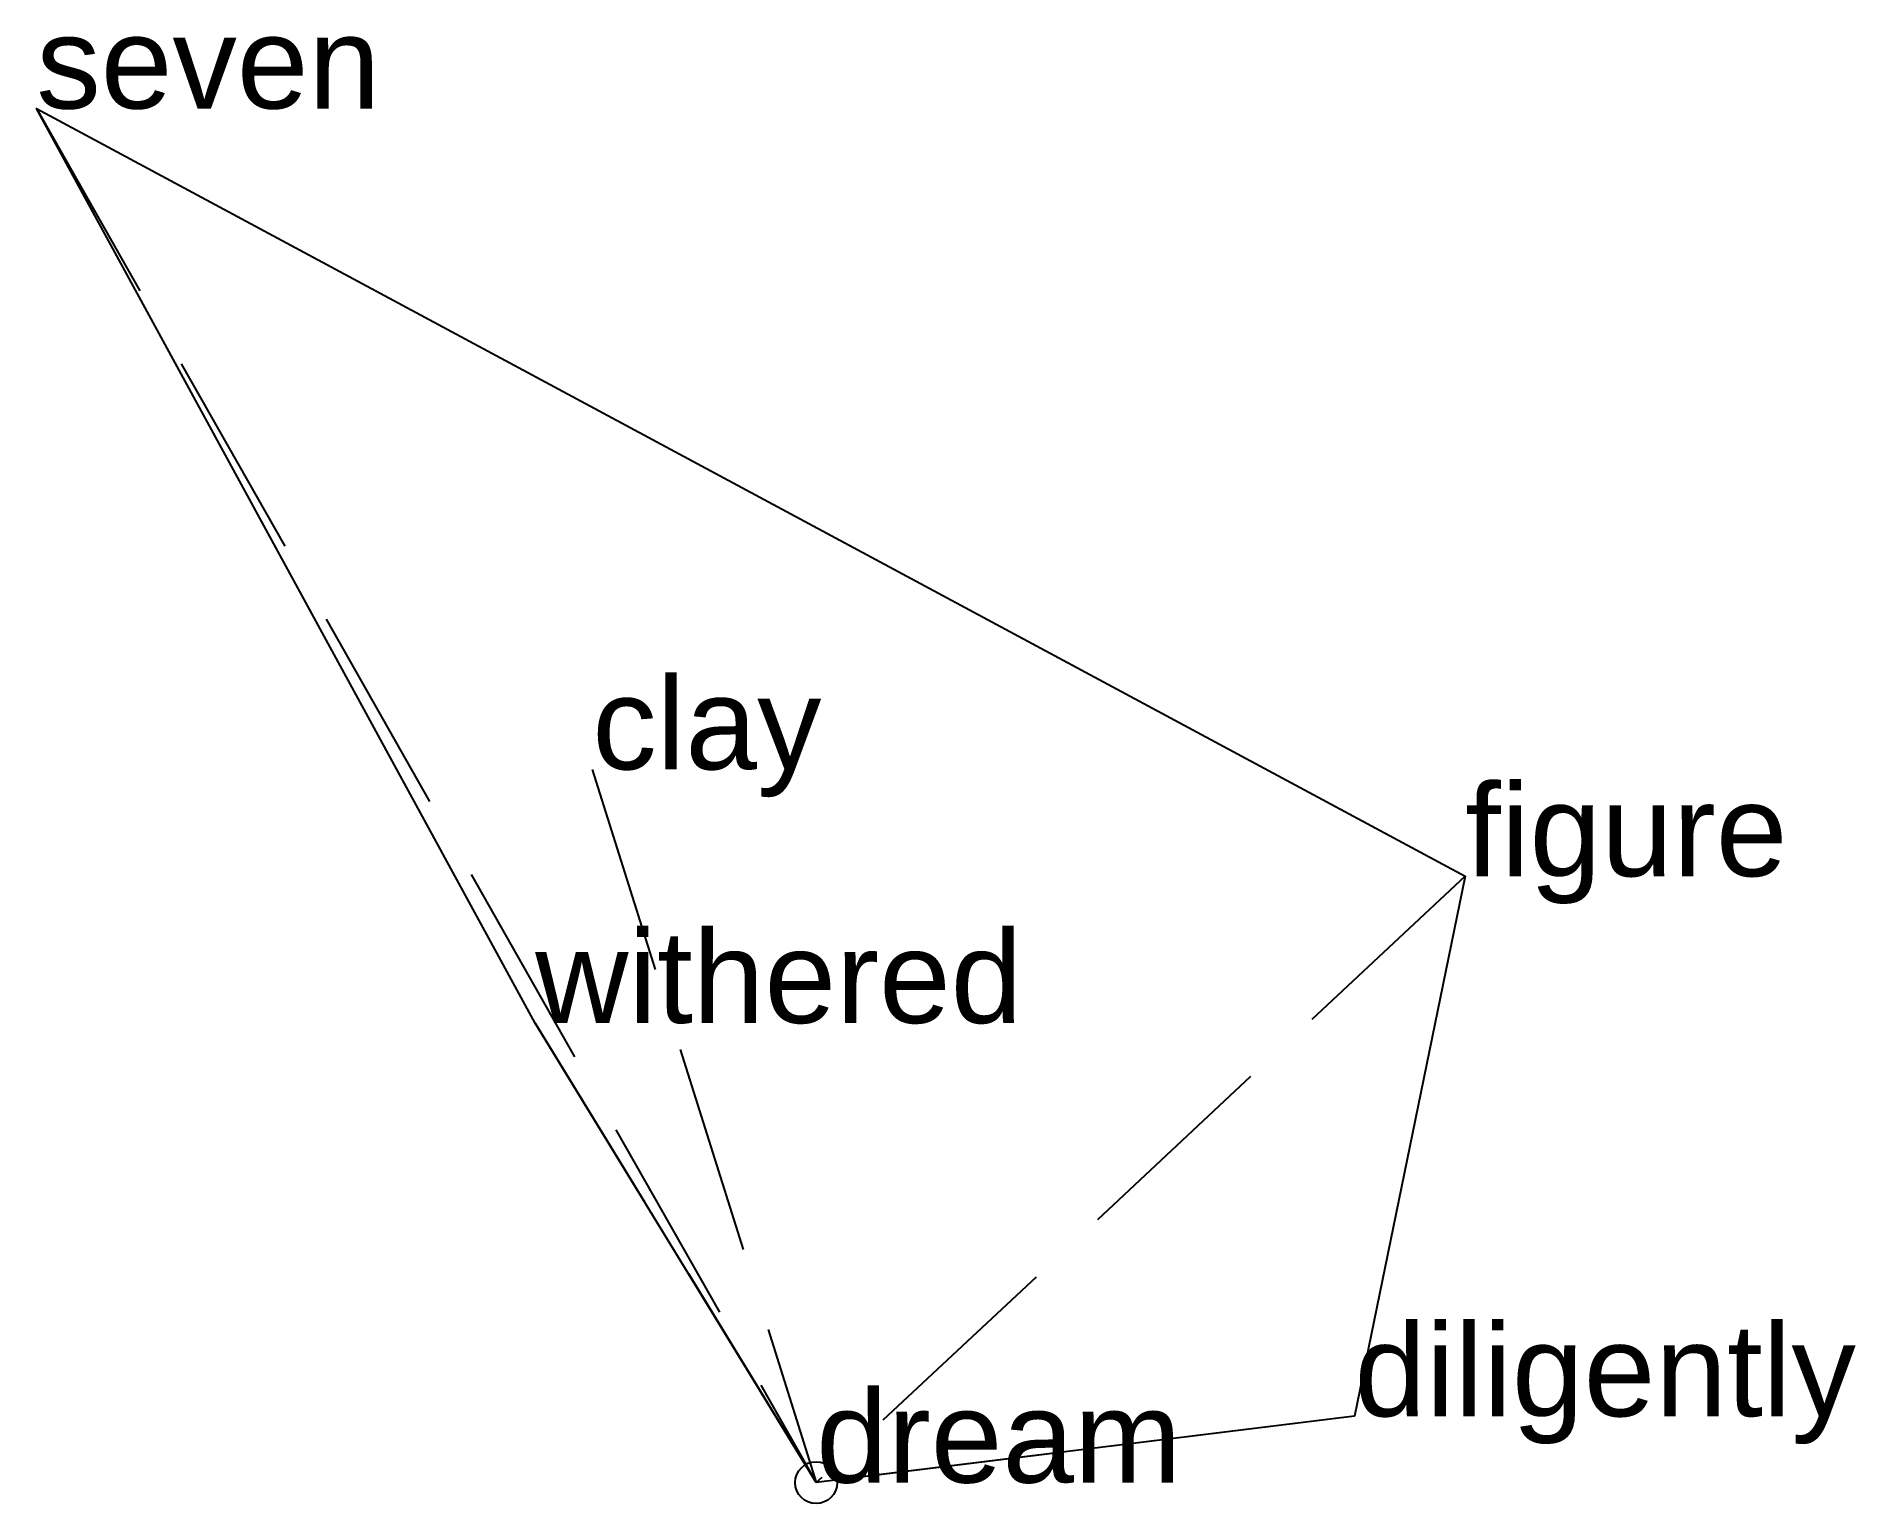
# Model space of a CAD drawing. Extents: x -0.93 to 1.24, y -0.03 to 1.72.
import ezdxf

# ---------------------------------------------------------------- set-up
doc = ezdxf.new("R2010")
doc.units = 0
doc.linetypes.add('DASHED2', pattern=[0.3, 0.25, -0.05])
doc.layers.add('TEXT', color=1, linetype='CONTINUOUS')
doc.styles.get("Standard").update_dxf_attribs({"font": 'arial.ttf'})

msp = doc.modelspace()

# ---------------------------------------------------------------- linework, layer by layer
at = {"linetype": 'DASHED2'}
for p in [(-0.9298, 1.6383), (-0.2669, 0.8504), (0.7738, 0.723), (-0.3349, 0.548), (0.6418, 0.0791), (0, 0)]:
    msp.add_line(p, (0, 0), dxfattribs=at)
msp.add_circle((0, 0), 0.025)
at = {"layer": 'OUTLINE', "linetype": 'CONTINUOUS'}
msp.add_polyline3d([(0, 0, 0), (-0.3349, 0.548, 0), (-0.9298, 1.6383, 0), (0.7738, 0.723, 0), (0.6418, 0.0791, 0), (0, 0, 0)], close=True, dxfattribs=at)

# ---------------------------------------------------------------- texts
at = {"layer": 'TEXT'}
for s, p in [('seven', (-0.9298, 1.6383)), ('clay', (-0.2669, 0.8504)), ('figure', (0.7738, 0.723)), ('withered', (-0.3349, 0.548)), ('diligently', (0.6418, 0.0791)), ('dream', (0, 0))]:
    msp.add_text(s, height=0.11, dxfattribs=at).set_placement(p)

doc.saveas('drawing.dxf')
